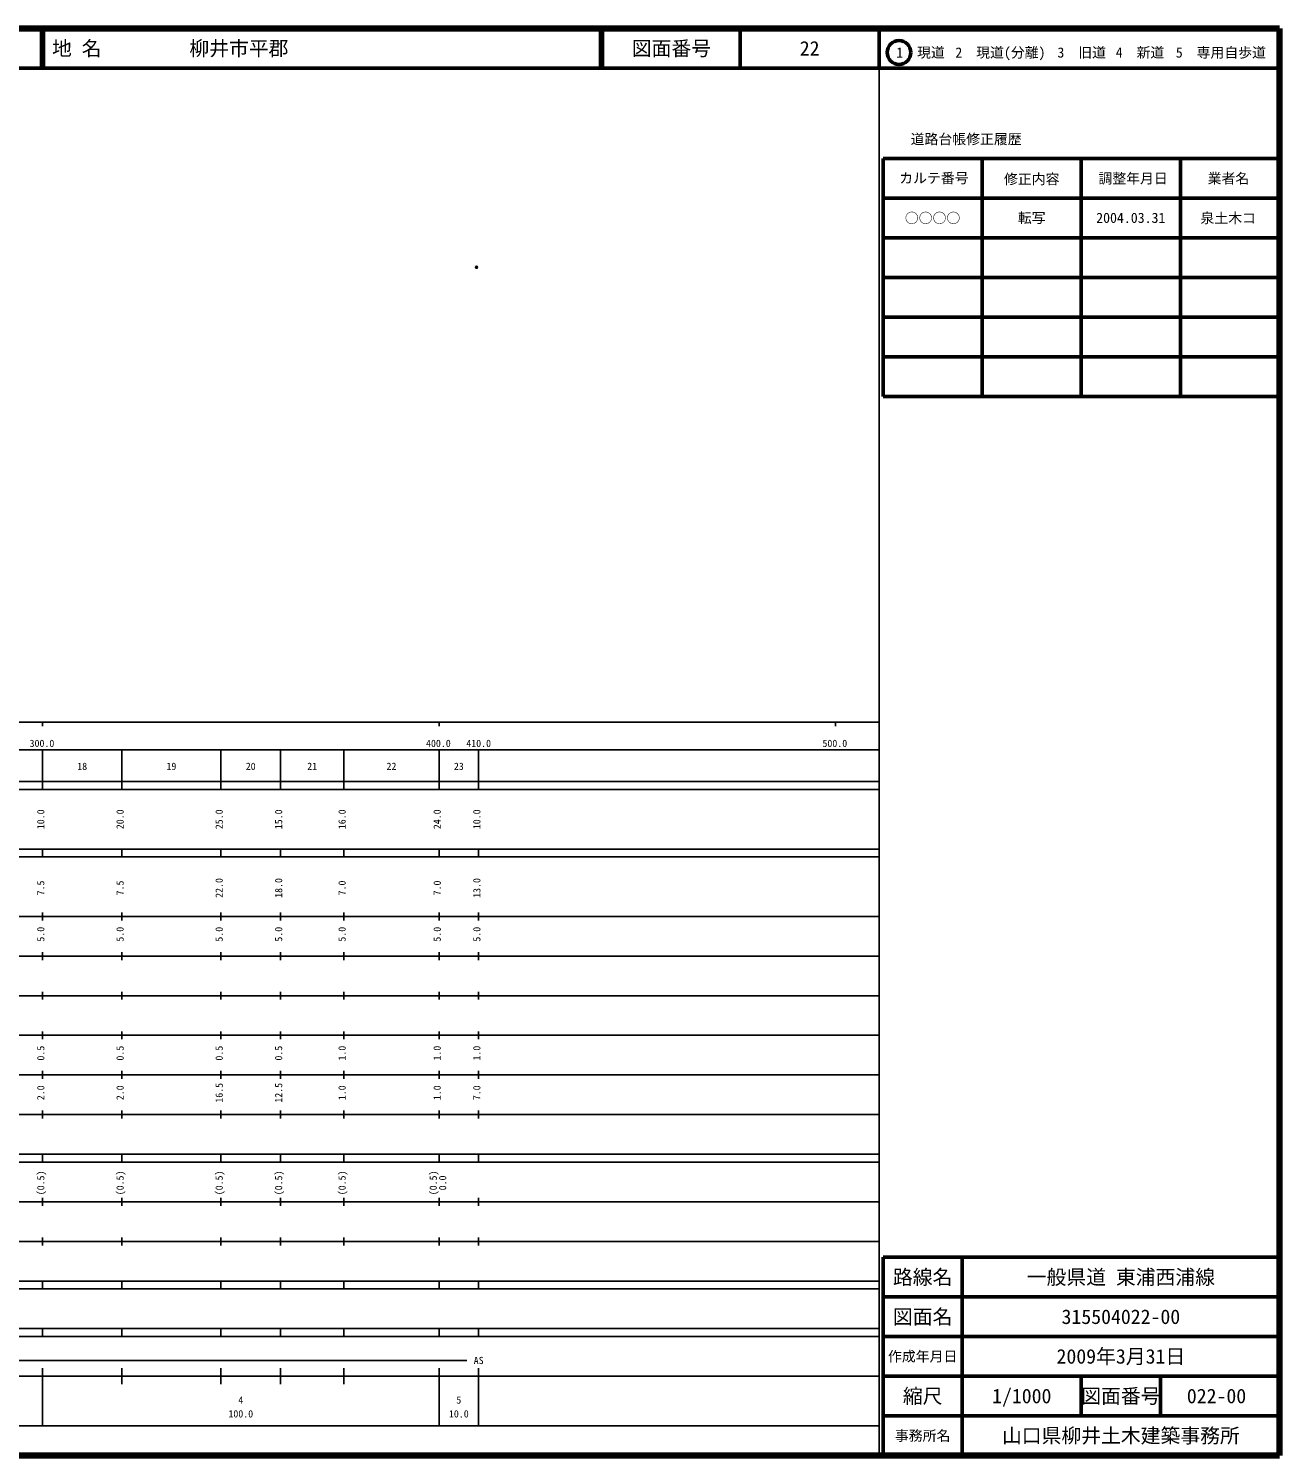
# Model space of a CAD drawing. Units: millimetres on the paper. Extents: x 40 to 680, y 20 to 380.
# Drawn here: x 364.5 to 680, y 20 to 380 of the extents above; entities that cross this region are included whole.
import ezdxf
from ezdxf.enums import TextEntityAlignment as Align

# ---------------------------------------------------------------- set-up
doc = ezdxf.new("R2010")
doc.units = ezdxf.units.MM
doc.header["$PDMODE"] = 32
doc.header["$PDSIZE"] = 0.5
doc.layers.add('M-OTRS', color=6, linetype='Continuous')
doc.layers.add('M-TTL-TXT', color=7, linetype='Continuous')
for name, color, linetype, lineweight in [('M-TTL', 2, 'Continuous', 140), ('M-TTL-BAND', 7, 'Continuous', 25), ('M-TTL-FRAM', 2, 'Continuous', 50), ('M-TTL-LINE', 7, 'Continuous', 50)]:
    doc.layers.add(name, color=color, linetype=linetype, lineweight=lineweight)
doc.styles.add('ＭＳ ゴシック', font='')
doc.styles.get('ＭＳ ゴシック').set_extended_font_data('MS Gothic')

msp = doc.modelspace()

# ---------------------------------------------------------------- linework, layer by layer
at = {"layer": 'M-OTRS'}
msp.add_point((477.469, 319.758), dxfattribs=at)
at = {"layer": 'M-TTL'}
for p, q in [((680, 380), (40, 380)), ((680, 20), (680, 380)), ((40, 20), (680, 20))]:
    msp.add_line(p, q, dxfattribs=at)
at = {"layer": 'M-TTL-BAND'}
for p, q in [((579, 20), (579, 370)), ((40, 205), (579, 205)), ((368, 205), (368, 204)), ((468, 205), (468, 204)), ((568, 205), (568, 204)), ((68, 198), (579, 198)), ((368, 188), (368, 198)), ((388, 188), (388, 198)), ((413, 188), (413, 198)), ((428, 188), (428, 198)), ((444, 188), (444, 198)), ((468, 188), (468, 198)), ((478, 188), (478, 198)), ((40, 190), (579, 190)), ((40, 188), (579, 188)), ((40, 173), (579, 173)), ((368, 171), (368, 173)), ((388, 171), (388, 173)), ((413, 171), (413, 173)), ((428, 171), (428, 173)), ((444, 171), (444, 173)), ((468, 171), (468, 173)), ((478, 171), (478, 173)), ((40, 171), (579, 171)), ((40, 156), (579, 156)), ((368, 155), (368, 157)), ((388, 155), (388, 157)), ((413, 155), (413, 157)), ((428, 155), (428, 157)), ((444, 155), (444, 157)), ((468, 155), (468, 157)), ((478, 155), (478, 157)), ((46, 146), (579, 146)), ((368, 145), (368, 147)), ((388, 145), (388, 147)), ((413, 145), (413, 147)), ((428, 145), (428, 147)), ((444, 145), (444, 147)), ((468, 145), (468, 147)), ((478, 145), (478, 147)), ((368, 135), (368, 137)), ((388, 135), (388, 137)), ((413, 135), (413, 137)), ((428, 135), (428, 137)), ((444, 135), (444, 137)), ((468, 135), (468, 137)), ((478, 135), (478, 137)), ((52, 136), (579, 136)), ((46, 126), (579, 126)), ((368, 125), (368, 127)), ((388, 125), (388, 127)), ((413, 125), (413, 127)), ((428, 125), (428, 127)), ((444, 125), (444, 127)), ((468, 125), (468, 127)), ((478, 125), (478, 127)), ((52, 116), (579, 116)), ((368, 115), (368, 117)), ((388, 115), (388, 117)), ((413, 115), (413, 117)), ((428, 115), (428, 117)), ((444, 115), (444, 117)), ((468, 115), (468, 117)), ((478, 115), (478, 117)), ((46, 106), (579, 106)), ((368, 105), (368, 107)), ((388, 105), (388, 107)), ((413, 105), (413, 107)), ((428, 105), (428, 107)), ((444, 105), (444, 107)), ((468, 105), (468, 107)), ((478, 105), (478, 107)), ((40, 96), (579, 96)), ((40, 94), (579, 94)), ((368, 94), (368, 96)), ((388, 94), (388, 96)), ((413, 94), (413, 96)), ((428, 94), (428, 96)), ((444, 94), (444, 96)), ((468, 94), (468, 96)), ((478, 94), (478, 96)), ((49, 84), (579, 84)), ((368, 83), (368, 85)), ((388, 83), (388, 85)), ((413, 83), (413, 85)), ((428, 83), (428, 85)), ((444, 83), (444, 85)), ((468, 83), (468, 85)), ((478, 83), (478, 85)), ((40, 74), (579, 74)), ((368, 73), (368, 75)), ((388, 73), (388, 75)), ((413, 73), (413, 75)), ((428, 73), (428, 75)), ((444, 73), (444, 75)), ((468, 73), (468, 75)), ((478, 73), (478, 75)), ((40, 64), (579, 64)), ((40, 62), (579, 62)), ((368, 62), (368, 64)), ((388, 62), (388, 64)), ((413, 62), (413, 64)), ((428, 62), (428, 64)), ((444, 62), (444, 64)), ((468, 62), (468, 64)), ((478, 62), (478, 64)), ((40, 52), (579, 52)), ((368, 50), (368, 52)), ((388, 50), (388, 52)), ((413, 50), (413, 52)), ((428, 50), (428, 52)), ((444, 50), (444, 52)), ((468, 50), (468, 52)), ((478, 50), (478, 52)), ((40, 50), (579, 50)), ((71, 44), (475, 44)), ((40, 40), (579, 40)), ((368, 27.5), (368, 42)), ((388, 38), (388, 42)), ((413, 38), (413, 42)), ((428, 38), (428, 42)), ((444, 38), (444, 42)), ((468, 27.5), (468, 42)), ((478, 27.5), (478, 42)), ((68, 27.5), (579, 27.5))]:
    msp.add_line(p, q, dxfattribs=at)
at = {"layer": 'M-TTL-FRAM'}
for p, q in [((580, 347.197), (580, 287.197)), ((580, 347.197), (680, 347.197)), ((580, 287.197), (680, 287.197)), ((680, 70), (580, 70)), ((580, 70), (580, 20))]:
    msp.add_line(p, q, dxfattribs=at)
at = {"layer": 'M-TTL-LINE'}
for p, q in [((367.75, 380), (367.75, 370)), ((368.25, 380), (368.25, 370)), ((508.747, 380), (508.747, 370)), ((509.247, 380), (509.247, 370)), ((543.997, 380), (543.997, 370)), ((579, 380), (579, 370)), ((40, 370), (680, 370)), ((605, 347.197), (605, 287.197)), ((630, 347.197), (630, 287.197)), ((655, 347.197), (655, 287.197)), ((580, 337.197), (680, 337.197)), ((580, 327.197), (680, 327.197)), ((580, 317.197), (680, 317.197)), ((580, 307.197), (680, 307.197)), ((580, 297.197), (680, 297.197)), ((600, 70), (600, 20)), ((680, 60), (580, 60)), ((680, 50), (580, 50)), ((680, 40), (580, 40)), ((630, 40), (630, 30)), ((650, 40), (650, 30)), ((680, 30), (580, 30))]:
    msp.add_line(p, q, dxfattribs=at)
msp.add_circle((584.031, 373.958), 3, dxfattribs=at)

# ---------------------------------------------------------------- texts
at = {"layer": 'M-TTL-BAND', "style": 'ＭＳ ゴシック'}
for s, p in [('300.0', (367.844, 198.195)), ('400.0', (467.844, 198.195)), ('410.0', (478, 198.195)), ('500.0', (567.844, 198.195)), ('18', (378, 192.405)), ('19', (400.5, 192.405)), ('20', (420.5, 192.405)), ('21', (436, 192.405)), ('22', (456, 192.405)), ('23', (473, 192.405)), ('AS', (478, 42.5)), ('4', (418, 32.523)), ('5', (473, 32.523)), ('100.0', (418, 29.033)), ('10.0', (473, 29.033))]:
    msp.add_text(s, height=1.833, dxfattribs=at).set_placement(p, align=Align.BOTTOM_CENTER)
for s, p in [('10.0', (369, 180.5)), ('20.0', (389, 180.5)), ('25.0', (414, 180.5)), ('15.0', (429, 180.5)), ('16.0', (445, 180.5)), ('24.0', (469, 180.5)), ('10.0', (479, 180.5)), ('7.5', (369, 163.174)), ('7.5', (389, 163.174)), ('22.0', (414, 163.174)), ('18.0', (429, 163.174)), ('7.0', (445, 163.174)), ('7.0', (469, 163.174)), ('13.0', (479, 163.174)), ('5.0', (369, 151.5)), ('5.0', (389, 151.5)), ('5.0', (414, 151.5)), ('5.0', (429, 151.5)), ('5.0', (445, 151.5)), ('5.0', (469, 151.5)), ('5.0', (479, 151.5)), ('0.5', (369, 121.5)), ('0.5', (389, 121.5)), ('0.5', (414, 121.5)), ('0.5', (429, 121.5)), ('1.0', (445, 121.5)), ('1.0', (469, 121.5)), ('1.0', (479, 121.5)), ('2.0', (369, 111.5)), ('2.0', (389, 111.5)), ('16.5', (414, 111.5)), ('12.5', (429, 111.5)), ('1.0', (445, 111.5)), ('1.0', (469, 111.5)), ('7.0', (479, 111.5)), ('(0.5)', (369, 88.764)), ('(0.5)', (389, 88.764)), ('(0.5)', (414, 88.764)), ('(0.5)', (429, 88.764)), ('(0.5)', (445, 88.764)), ('(0.5)', (468, 88.764)), ('0.0', (470.37, 88.764))]:
    msp.add_text(s, height=1.833, rotation=90, dxfattribs=at).set_placement(p, align=Align.BOTTOM_CENTER)
at = {"layer": 'M-TTL-TXT', "style": 'ＭＳ ゴシック'}
for s, p in [('地 名', (370.38, 375)), ('柳井市平郡', (405.024, 375))]:
    msp.add_text(s, height=3.666, dxfattribs=at).set_placement(p, align=Align.MIDDLE_LEFT)
for s, height, p in [('図面番号', 3.666, (526.622, 375)), ('22', 3.666, (561.497, 375)), ('1\u3000現道', 2.566, (589.448, 373.958)), ('2\u3000現道(分離)', 2.566, (609.619, 373.958)), ('3\u3000旧道', 2.566, (630.121, 373.958)), ('4\u3000新道', 2.566, (644.824, 373.958)), ('5\u3000専用自歩道', 2.566, (665.228, 373.958)), ('道路台帳修正履歴', 2.566, (600.968, 352.113)), ('カルテ番号', 2.566, (592.839, 342.277)), ('修正内容', 2.566, (617.509, 342.023)), ('調整年月日', 2.566, (643.089, 342.197)), ('業者名', 2.566, (667.134, 342.197)), ('○○○○', 2.566, (592.5, 332.189)), ('転写', 2.566, (617.5, 332.245)), ('2004.03.31', 2.566, (642.5, 332.245)), ('泉土木コ', 2.566, (667.077, 332.189)), ('路線名', 3.666, (590, 65)), ('路線名', 3.666, (590, 65)), ('一般県道 東浦西浦線', 3.666, (640, 65)), ('図面名', 3.666, (590, 55)), ('図面名', 3.666, (590, 55)), ('315504022-00', 3.666, (640, 55)), ('2009年3月31日', 3.666, (640, 45)), ('作成年月日', 2.566, (590, 45)), ('作成年月日', 2.566, (590, 45)), ('縮尺', 3.666, (590, 35)), ('縮尺', 3.666, (590, 35)), ('1/1000', 3.666, (615, 35)), ('図面番号', 3.666, (640, 35)), ('図面番号', 3.666, (640, 35)), ('022-00', 3.666, (664.125, 35)), ('事務所名', 2.566, (590, 25)), ('事務所名', 2.566, (590, 25)), ('山口県柳井土木建築事務所', 3.666, (640, 25))]:
    msp.add_text(s, height=height, dxfattribs=at).set_placement(p, align=Align.MIDDLE_CENTER)

doc.saveas('drawing.dxf')
